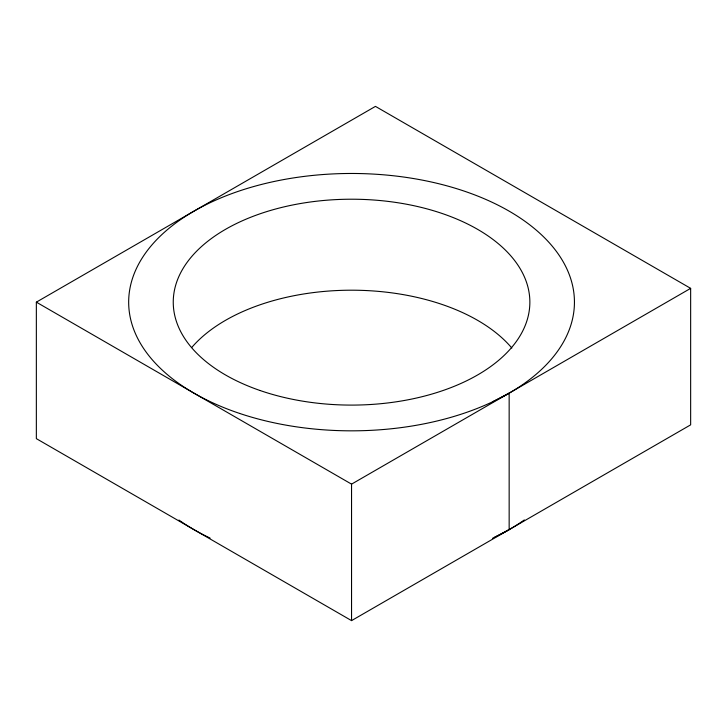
<?xml version="1.0" encoding="UTF-8"?>
<svg xmlns="http://www.w3.org/2000/svg" width="727" height="727" viewBox="0 0 727 727"><rect width="100%" height="100%" fill="white"/><g stroke="black" fill="none" stroke-linecap="round" stroke-linejoin="round"><path stroke-width="1.09" d="M36.35 302.15L375.45 106.378L690.65 288.355L690.65 424.85L351.55 620.622L36.35 438.645L36.35 302.15L351.55 484.137L690.65 288.355M492.561 401.804L509.154 393.143L509.154 529.629L492.561 538.298M351.55 484.137L351.55 620.622M191.674 347.57A178.306 102.943 0 0 1 351.995 290.2A178.306 102.943 0 0 1 511.826 348.033M524.331 519.932A222.88 128.679 0 0 1 494.778 537.235M210.094 538.08A222.88 128.679 0 0 1 178.942 520.05M239.592 413.418A222.88 128.679 0 0 0 574.439 302.505A222.88 128.679 0 0 0 240.637 190.538A222.88 128.679 0 0 0 239.592 413.418M260.03 390.499A178.306 102.943 0 0 0 529.838 303.741A178.306 102.943 0 0 0 264.792 212.22A178.306 102.943 0 0 0 260.03 390.499"/></g></svg>
